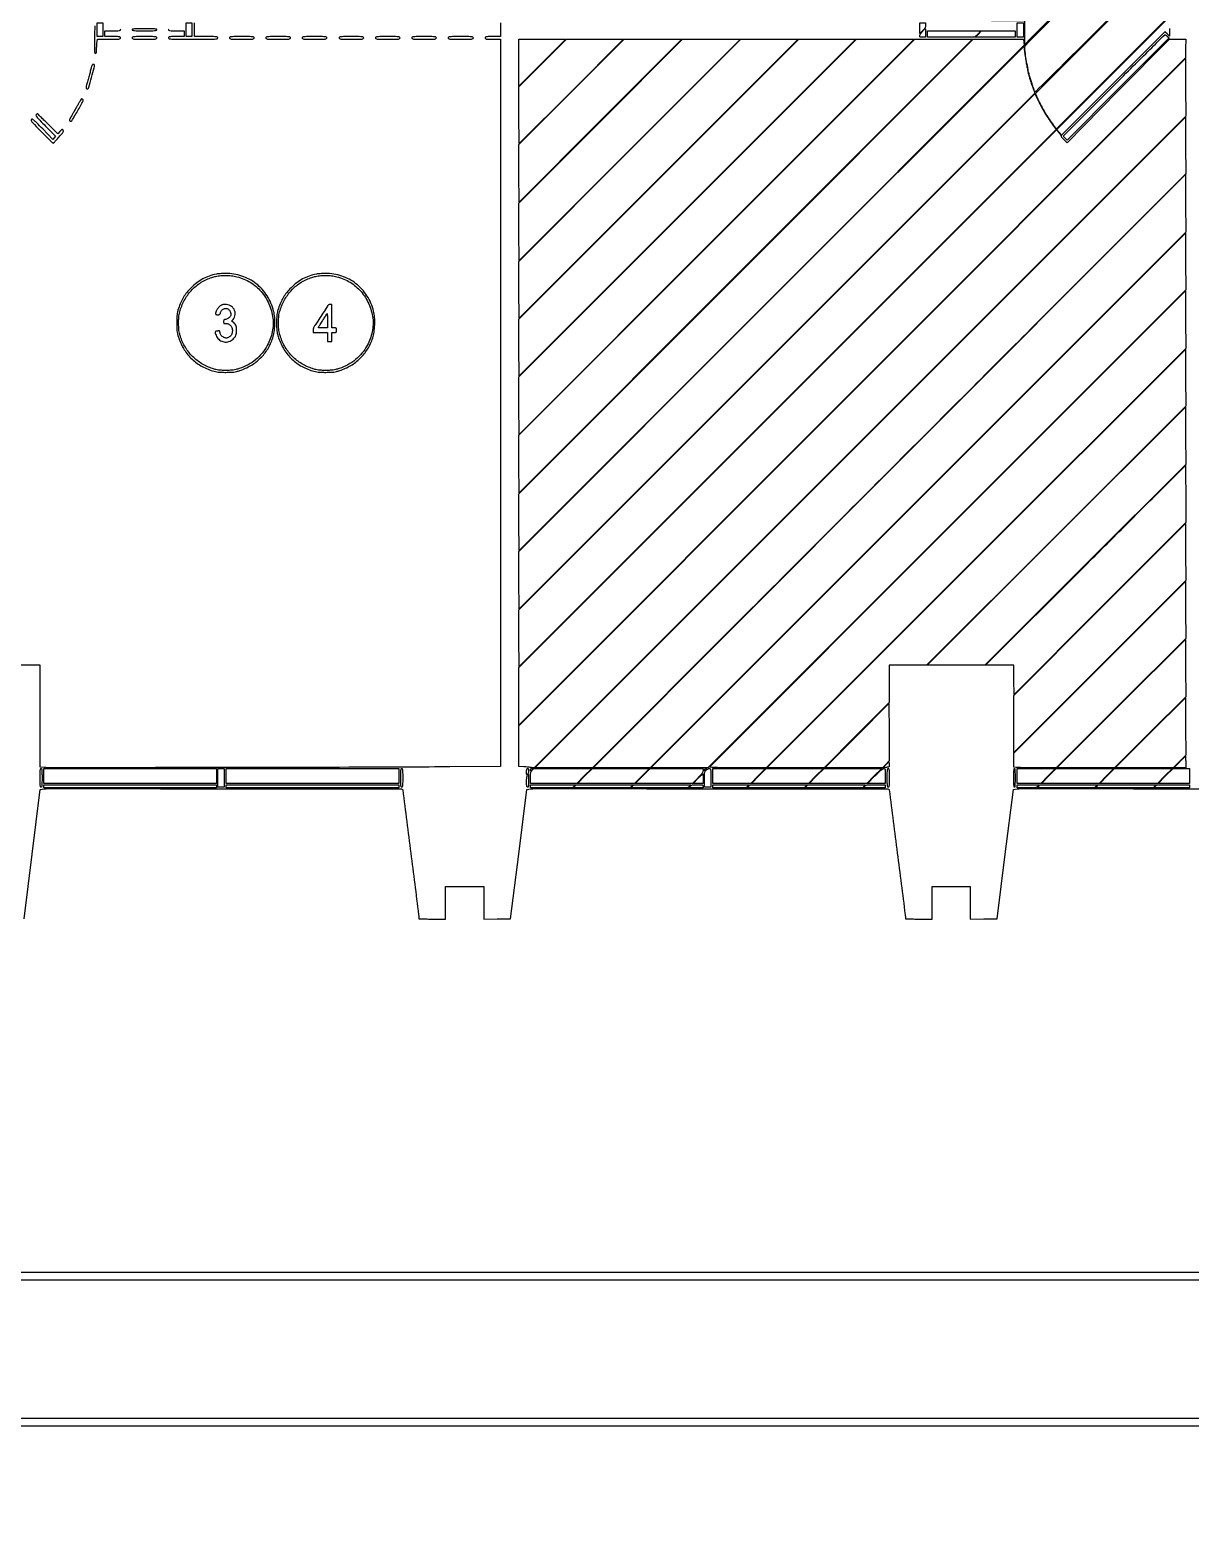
# Model space of a CAD drawing. Extents: x 0 to 1066, y 0 to 761.
# Drawn here: x 517.5 to 668.8, y 0 to 194.2 of the extents above; entities that cross this region are included whole.
import ezdxf

# ---------------------------------------------------------------- set-up
doc = ezdxf.new("R2010")
doc.units = 0
doc.header["$MEASUREMENT"] = 0

msp = doc.modelspace()

# ---------------------------------------------------------------- linework, layer by layer
for points in [[(183.390323, 95.266879, 0.000001), (192.989143, 95.254457, 0.000118)], [(329.859243, 95.267872, -0.000023), (352.558836, 95.240684, -0.000004), (375.624384, 95.211821, -0.198594)], [(456.759243, 95.267872, -0.000023), (479.458836, 95.240684, -0.000004), (502.524384, 95.211821, -0.198594)], [(710.559243, 95.267872, -0.000023), (733.258836, 95.240684, -0.000004), (756.324384, 95.211821, -0.198594)], [(289.192229, 95.24091, -0.000004), (312.172908, 95.212432, -0.198597)], [(416.092229, 95.24091, -0.000004), (439.072908, 95.212432, -0.198597)], [(516.774871, 78.2973), (517.828078, 86.730995), (518.881284, 95.16469), (519.395292, 95.215712, -0.02502), (520.451703, 95.267421, -0.000028), (542.992229, 95.24091, -0.000004), (565.972908, 95.212432, -0.198597), (566.103607, 95.158197, -0.166035), (566.142312, 95.079344, -0.00001), (567.194456, 86.85292, -0.000054), (568.220319, 78.823918, -0.027223), (568.257051, 78.31845, 0.396781), (568.282255, 78.292643, 0.001307), (568.767313, 78.273638, 0.005708), (569.327411, 78.259561, 0.003428), (569.9925, 78.255), (571.7268, 78.255), (571.7268, 80.37), (571.7268, 82.485), (574.2225, 82.485), (576.7182, 82.485), (576.7182, 80.368284), (576.7182, 78.251567), (578.471536, 78.274434), (580.224871, 78.2973), (581.278078, 86.730995), (582.331284, 95.16469), (582.845292, 95.215712, -0.02502), (583.901703, 95.267421, -0.000028), (606.442229, 95.24091, -0.000004), (629.422908, 95.212432, -0.198597), (629.553607, 95.158197, -0.166035), (629.592312, 95.079344, -0.00001), (630.644456, 86.85292, -0.000054), (631.670319, 78.823918, -0.027223), (631.707051, 78.31845, 0.396781), (631.732255, 78.292643, 0.001307), (632.217313, 78.273638, 0.005708), (632.777411, 78.259561, 0.003428), (633.4425, 78.255), (635.1768, 78.255), (635.1768, 80.37), (635.1768, 82.485), (637.6725, 82.485), (640.1682, 82.485), (640.1682, 80.368284), (640.1682, 78.251567), (641.921536, 78.274434), (643.674871, 78.2973), (644.728078, 86.730995), (645.781284, 95.16469), (646.295292, 95.215712, -0.02502), (647.351703, 95.267421, -0.000028), (669.892229, 95.24091, -0.000004), (692.872908, 95.212432, -0.198597)], [(375.865972, 145.56135, -0.000139), (375.849221, 127.376659, -0.000232), (375.823742, 112.056445, -0.000003), (375.794083, 98.149601, -0.198357)], [(503.140764, 281.083694, 0.000007), (513.507446, 281.06242, 0.000347)], [(664.484771, 209.380562, -0.000067), (690.31485, 235.230191, 0.000027), (706.352947, 251.277892, 0.00006)], [(595.163476, 246.102849, 0.000018), (585.044927, 235.970623, 0.001374)], [(583.448832, 234.352983, 0.000024), (592.808781, 243.707474, 0.00006)], [(692.434151, 229.777931, -0.00006), (665.342143, 202.705508, -0.000756), (655.110527, 192.514585, -0.000132), (648.721449, 186.173476, -0.54367), (648.558756, 186.208931, -0.0049), (648.324491, 186.849745, -0.007249), (648.132764, 187.416537, -0.007894), (647.970477, 187.948891, -0.007963), (647.825575, 188.484561, -0.015847), (647.655871, 189.255882, -0.006217), (647.468978, 190.328932, -0.005158), (647.311087, 191.375824, -0.034858), (647.2746, 191.898559, -0.197899), (647.402611, 192.209318, -0.000131), (654.033422, 198.88853, -0.000716)], [(694.591469, 224.426969, -0.000055), (678.050054, 207.889144, -0.000091), (664.116765, 193.966993), (651.447454, 181.312442, -0.198761), (651.412075, 181.2978, -0.245058), (651.326643, 181.342347, -0.001304), (650.774927, 182.136965, -0.006142), (650.248849, 182.919272, -0.010719), (649.834929, 183.582, -0.007926), (649.643664, 183.915278, -0.004447), (649.421305, 184.325951, -0.004436), (649.204007, 184.744884, -0.007215), (649.027838, 185.1048), (648.648725, 185.9085), (692.440113, 229.7313)], [(680.286636, 202.634941, -0.000034), (672.728986, 195.12015, -0.667126)], [(666.1404, 194.351904), (666.1404, 193.362409), (665.842088, 193.651544), (665.543776, 193.94068), (658.799138, 187.207276), (652.0545, 180.473873), (651.77955, 180.790372, -0.01078), (651.674234, 180.917016, -0.014755), (651.585367, 181.03572, -0.011471), (651.517427, 181.137147, -0.142771), (651.5046, 181.181154, -0.198902), (651.553757, 181.299836), (694.583121, 224.332656)], [(578.9178, 195.0876), (578.9178, 194.1993), (578.9178, 193.311), (577.9026, 193.311, 0.002988), (577.270861, 193.307225, 0.038318), (577.03545, 193.286325, 0.142907), (576.928891, 193.234977, 0.212584), (576.8874, 193.1418, 0.212584), (576.928891, 193.048623, 0.142907), (577.03545, 192.997275, 0.038318), (577.270861, 192.976375, 0.002988), (577.9026, 192.9726), (578.9178, 192.9726), (578.9178, 145.557253), (578.9178, 98.141905), (572.29785, 98.094447, -0.001175), (561.527093, 98.042553, -0.00023), (542.133286, 98.003617, -0.00002), (520.24263, 97.970578, -0.025045), (519.38055, 98.012516), (518.8518, 98.064867), (518.8518, 104.699234), (518.8518, 111.3336), (511.9992, 111.3336)], [(525.998202, 194.712311, 0.007602), (525.969404, 194.062119, 0.003138), (525.949327, 193.181148, 0.001463), (525.93258, 191.948353, 0.016607), (525.943573, 191.460984, 0.042471), (525.979127, 191.209886, 0.296474), (526.06395, 191.127831, 0.127752), (526.138327, 191.13243, 0.212984), (526.184045, 191.173805, 0.090008), (526.20691, 191.26889, 0.013705), (526.212601, 191.464747, -0.010094), (526.216529, 191.644622, -0.004032), (526.228869, 191.890806, -0.003988), (526.246438, 192.156127, -0.005016), (526.267135, 192.40155), (526.321067, 192.9726), (527.831634, 192.9726, 0.00178), (528.793977, 192.976026, 0.026112), (529.132229, 192.996119, 0.10097), (529.286238, 193.045929, 0.270506), (529.3422, 193.1418, 0.212584), (529.300709, 193.234977, 0.142907), (529.19415, 193.286325, 0.038318), (528.958739, 193.307225, 0.002988), (528.327, 193.311), (527.3118, 193.311), (527.3118, 193.6917), (527.3118, 194.0724), (528.327, 194.0724, 0.004073), (528.877753, 194.076886, 0.027022), (529.15185, 194.096194, 0.062466), (529.297091, 194.133144, 0.308488), (529.3422, 194.1993, 0.308488), (529.297091, 194.265456, 0.062466)], [(535.647709, 194.265456, 0.308488), (535.6026, 194.1993, 0.308488), (535.647709, 194.133144, 0.062466), (535.79295, 194.096194, 0.027022), (536.067047, 194.076886, 0.004073), (536.6178, 194.0724), (537.633, 194.0724), (537.633, 193.6917), (537.633, 193.311), (536.6178, 193.311, 0.002988), (535.986061, 193.307225, 0.038318), (535.75065, 193.286325, 0.142907), (535.644091, 193.234977, 0.212584), (535.6026, 193.1418, 0.356832), (535.687707, 193.037731, 0.036822), (536.0256, 192.994863, 0.012415), (536.716964, 192.975671, 0.000731), (538.8174, 192.9726, 0.000731), (540.917836, 192.975671, 0.012415), (541.6092, 192.994863, 0.036822), (541.947093, 193.037731, 0.356832), (542.0322, 193.1418, 0.271649), (541.975924, 193.237738, 0.100119), (541.8207, 193.2875, 0.025908), (541.47991, 193.30758, 0.001762), (540.5094, 193.311), (538.9866, 193.311), (538.9866, 194.1993), (538.9866, 195.0876)], [(502.692312, 95.079344, -0.00001), (503.744456, 86.85292, -0.000054)], [(693.042312, 95.079344, -0.00001), (694.094456, 86.85292, -0.000054)]]:
    msp.add_lwpolyline(points, format="xyb")
for points in [[(409.06215, 749.15415), (40.8618, 749.132981), (40.8618, 380.65769), (40.8618, 12.1824), (501.2973, 12.1824), (961.7328, 12.1824), (961.7328, 380.646631), (961.7328, 749.110861), (961.41555, 749.1633, 0.040886), (961.153339, 749.184871, 0.000002), (934.190609, 749.194398, 0.000089), (904.448031, 749.199508, 0.000054), (869.1804, 749.195529, -0.000029), (813.61687, 749.186499, -0.000004), (696.10453, 749.175037, -0.000004), (556.774728, 749.163736, -0.000004)], [(716.752376, 263.9097), (718.930852, 263.9097), (683.12742, 228.106256, -0.000106), (669.395664, 214.38029, -0.000176), (657.829403, 202.831917, -0.000001), (647.316898, 192.34311, -0.413882), (647.283671, 192.343129, -0.194594), (647.267583, 192.381073, -0.00096), (647.261338, 192.805629, -0.004145), (647.259151, 193.291658, -0.002589), (647.264257, 193.860984), (647.285159, 195.338522), (645.101429, 195.361111), (642.9177, 195.3837), (678.7035, 231.194886), (714.4893, 267.006072), (714.5316, 265.457886), (714.5739, 263.9097)], [(530.865, 194.1993, 0.353061), (530.921359, 194.129434, 0.033617), (531.15405, 194.09522, 0.017378), (531.577757, 194.076551, 0.00232), (532.4724, 194.0724, 0.00232), (533.367043, 194.076551, 0.017378), (533.79075, 194.09522, 0.033617), (534.023441, 194.129434, 0.353061), (534.0798, 194.1993, 0.353061), (534.023441, 194.269166, 0.033617), (533.79075, 194.30338, 0.017378), (533.367043, 194.322049, 0.00232), (532.4724, 194.3262, 0.00232), (531.577757, 194.322049, 0.017378), (531.15405, 194.30338, 0.033617), (530.921359, 194.269166, 0.353061)], [(634.3308, 194.766814, -0.048063), (634.313132, 194.58344, -0.077499), (634.259916, 194.43619, -0.0573), (634.151978, 194.283698, -0.016086), (633.9501, 194.0724), (633.5694, 193.698771), (633.5694, 194.393186), (633.5694, 195.0876), (633.9501, 195.0876), (634.3308, 195.0876)], [(634.3308, 193.7763), (634.3308, 193.2264), (633.9501, 193.2264, -0.013308), (633.732329, 193.232197, -0.10126), (633.633574, 193.257947, -0.201077), (633.585649, 193.312917, -0.080215), (633.5694, 193.413548, -0.159078), (633.620128, 193.568957, -0.012027), (633.893463, 193.924747, -0.010342), (634.185491, 194.271586, -0.215835), (634.306114, 194.3262, -0.398856), (634.316125, 194.316704, -0.001964), (634.323549, 194.164667, -0.007008), (634.329026, 193.987156, -0.004207)], [(530.865, 193.1418, 0.279234), (530.923389, 193.045401, 0.094461), (531.087075, 192.995976, 0.024577), (531.445409, 192.975984, 0.001648), (532.4724, 192.9726, 0.001648), (533.499391, 192.975984, 0.024577), (533.857725, 192.995976, 0.094461), (534.021411, 193.045401, 0.279234), (534.0798, 193.1418, 0.279234), (534.021411, 193.238199, 0.094461), (533.857725, 193.287624, 0.024577), (533.499391, 193.307616, 0.001648), (532.4724, 193.311, 0.001648), (531.445409, 193.307616, 0.024577), (531.087075, 193.287624, 0.094461), (530.923389, 193.238199, 0.279234)], [(543.555, 193.1418, 0.279234), (543.613389, 193.045401, 0.094461), (543.777075, 192.995976, 0.024577), (544.135409, 192.975984, 0.001648), (545.1624, 192.9726, 0.001648), (546.189391, 192.975984, 0.024577), (546.547725, 192.995976, 0.094461), (546.711411, 193.045401, 0.279234), (546.7698, 193.1418, 0.279234), (546.711411, 193.238199, 0.094461), (546.547725, 193.287624, 0.024577), (546.189391, 193.307616, 0.001648), (545.1624, 193.311, 0.001648), (544.135409, 193.307616, 0.024577), (543.777075, 193.287624, 0.094461), (543.613389, 193.238199, 0.279234)], [(548.2926, 193.1418, 0.279234), (548.350989, 193.045401, 0.094461), (548.514675, 192.995976, 0.024577), (548.873009, 192.975984, 0.001648), (549.9, 192.9726, 0.001648), (550.926991, 192.975984, 0.024577), (551.285325, 192.995976, 0.094461), (551.449011, 193.045401, 0.279234), (551.5074, 193.1418, 0.279234), (551.449011, 193.238199, 0.094461), (551.285325, 193.287624, 0.024577), (550.926991, 193.307616, 0.001648), (549.9, 193.311, 0.001648), (548.873009, 193.307616, 0.024577), (548.514675, 193.287624, 0.094461), (548.350989, 193.238199, 0.279234)], [(553.0302, 193.1418, 0.279234), (553.088589, 193.045401, 0.094461), (553.252275, 192.995976, 0.024577), (553.610609, 192.975984, 0.001648), (554.6376, 192.9726, 0.001648), (555.664591, 192.975984, 0.024577), (556.022925, 192.995976, 0.094461), (556.186611, 193.045401, 0.279234), (556.245, 193.1418, 0.279234), (556.186611, 193.238199, 0.094461), (556.022925, 193.287624, 0.024577), (555.664591, 193.307616, 0.001648), (554.6376, 193.311, 0.001648), (553.610609, 193.307616, 0.024577), (553.252275, 193.287624, 0.094461), (553.088589, 193.238199, 0.279234)], [(557.8524, 193.1418, 0.279234), (557.910789, 193.045401, 0.094461), (558.074475, 192.995976, 0.024577), (558.432809, 192.975984, 0.001648), (559.4598, 192.9726, 0.001648), (560.486791, 192.975984, 0.024577), (560.845125, 192.995976, 0.094461), (561.008811, 193.045401, 0.279234), (561.0672, 193.1418, 0.279234), (561.008811, 193.238199, 0.094461), (560.845125, 193.287624, 0.024577), (560.486791, 193.307616, 0.001648), (559.4598, 193.311, 0.001648), (558.432809, 193.307616, 0.024577), (558.074475, 193.287624, 0.094461), (557.910789, 193.238199, 0.279234)], [(562.59, 193.1418, 0.279234), (562.648389, 193.045401, 0.094461), (562.812075, 192.995976, 0.024577), (563.170409, 192.975984, 0.001648), (564.1974, 192.9726, 0.001648), (565.224391, 192.975984, 0.024577), (565.582725, 192.995976, 0.094461), (565.746411, 193.045401, 0.279234), (565.8048, 193.1418, 0.279234), (565.746411, 193.238199, 0.094461), (565.582725, 193.287624, 0.024577), (565.224391, 193.307616, 0.001648), (564.1974, 193.311, 0.001648), (563.170409, 193.307616, 0.024577), (562.812075, 193.287624, 0.094461), (562.648389, 193.238199, 0.279234)], [(567.3276, 193.1418, 0.279234), (567.385989, 193.045401, 0.094461), (567.549675, 192.995976, 0.024577), (567.908009, 192.975984, 0.001648), (568.935, 192.9726, 0.001648), (569.961991, 192.975984, 0.024577), (570.320325, 192.995976, 0.094461), (570.484011, 193.045401, 0.279234), (570.5424, 193.1418, 0.279234), (570.484011, 193.238199, 0.094461), (570.320325, 193.287624, 0.024577), (569.961991, 193.307616, 0.001648), (568.935, 193.311, 0.001648), (567.908009, 193.307616, 0.024577), (567.549675, 193.287624, 0.094461), (567.385989, 193.238199, 0.279234)], [(572.0652, 193.1418, 0.282824), (572.12461, 193.045171, 0.091778), (572.292563, 192.995919, 0.023961), (572.659667, 192.975968, 0.001596), (573.7149, 192.9726, 0.001596), (574.770133, 192.975968, 0.023961), (575.137238, 192.995919, 0.091778), (575.30519, 193.045171, 0.282824), (575.3646, 193.1418, 0.282824), (575.30519, 193.238429, 0.091778), (575.137238, 193.287681, 0.023961), (574.770133, 193.307632, 0.001596), (573.7149, 193.311, 0.001596), (572.659667, 193.307632, 0.023961), (572.292563, 193.287681, 0.091778), (572.12461, 193.238429, 0.282824)], [(587.3778, 192.951009, -0.198014), (587.371569, 192.935891, -0.000017), (586.483155, 192.041375, -0.000551), (585.499998, 191.053712, -0.000332), (584.3322, 189.8847), (581.2866, 186.839981), (581.2866, 189.906291), (581.2866, 192.9726), (584.3322, 192.9726, -0.000664), (585.500038, 192.971049, -0.001108), (586.483155, 192.966258, -0.00005), (587.368984, 192.95989, -0.412081)], [(668.236512, 191.759461), (668.2131, 190.546322), (624.74985, 147.032153), (581.2866, 103.517985), (581.2866, 107.277781), (581.2866, 111.037577), (616.338108, 146.089008), (651.389616, 181.140439), (651.700908, 180.795876, -0.014542), (651.820114, 180.655955, -0.018777), (651.920758, 180.520497, -0.016771), (651.995466, 180.403403, -0.134393), (652.0122, 180.342271, 0.153415), (652.031608, 180.280506, 0.015255), (652.125336, 180.154468, 0.018084), (652.249832, 180.008476, 0.013402), (652.397344, 179.856064), (652.782488, 179.4789), (659.469122, 186.22575), (666.155756, 192.9726), (667.20784, 192.9726), (668.259923, 192.9726)], [(665.860732, 193.357248), (666.0981, 193.149697), (659.438534, 186.486249), (652.778967, 179.822802), (652.519868, 180.071035), (652.260769, 180.319267), (658.883133, 186.942034, -0.000417), (661.426611, 189.48143, -0.000691), (663.577489, 191.619362, -0.000027), (665.523221, 193.547839, -0.197741), (665.56443, 193.5648, -0.141318), (665.598998, 193.554831, -0.012373), (665.67578, 193.503832, -0.015456), (665.765518, 193.436745, -0.011406)], [(647.732931, 188.516293, 0.007804), (647.838538, 188.125394, 0.00447), (647.97751, 187.656978, 0.004464), (648.125695, 187.188382, 0.007405), (648.260018, 186.79625), (648.569535, 185.934514), (614.949217, 152.314089), (581.3289, 118.693665), (581.306855, 122.436347), (581.284811, 126.17903), (614.214333, 159.108633), (647.143855, 192.038236), (647.329608, 190.706418, 0.006113), (647.416642, 190.133666, 0.004771), (647.524707, 189.513694, 0.004826), (647.63645, 188.938152, 0.011711)], [(625.765945, 140.452563), (583.2747, 97.955775), (582.9363, 98.005754, 0.008333), (582.762337, 98.028491, 0.002712), (582.504708, 98.056392, 0.002702), (582.218086, 98.084296, 0.003041), (581.94225, 98.107955), (581.2866, 98.160177), (581.2866, 100.796686), (581.2866, 103.433194), (624.74985, 146.947688), (668.2131, 190.462181), (668.235145, 186.705767), (668.257189, 182.949352)], [(525.545257, 189.35595, 0.000277), (525.502825, 189.189505, 0.000081), (525.43765, 188.933082, 0.000081), (525.364345, 188.644284, 0.000087), (525.29277, 188.3619, -0.003531), (525.215168, 188.06436, -0.002453), (525.12348, 187.729289, -0.002474), (525.032291, 187.40849, -0.005104), (524.957186, 187.158731, 0.007979), (524.869979, 186.862561, 0.050401), (524.843453, 186.70774, 0.110287), (524.858445, 186.60903, 0.127602), (524.913898, 186.532047, 0.056785), (524.967195, 186.497183, 0.085746), (525.020145, 186.481108, 0.106245), (525.06698, 186.485241, 0.13666), (525.103185, 186.508515, 0.113762), (525.207117, 186.698194, 0.001517), (525.568394, 187.995116, 0.002546), (525.906148, 189.246846, 0.05976), (525.95695, 189.60975, 0.236581), (525.94536, 189.634058, 0.073512), (525.909088, 189.654562, 0.055577), (525.855724, 189.66857, 0.036433), (525.792261, 189.6732, 0.11459), (525.710698, 189.654259, 0.113708), (525.645562, 189.601282, 0.076165), (525.592269, 189.505897, 0.026831)], [(523.647729, 184.19535, -0.000273), (523.414469, 183.785167, -0.000272), (523.180459, 183.374711, -0.000266), (522.975592, 183.016266, -0.00107), (522.849828, 182.797584, 0.010108), (522.727082, 182.574933, 0.064543), (522.682396, 182.454284, 0.155895), (522.688911, 182.376439, 0.155556), (522.739361, 182.316716, 0.037554), (522.790486, 182.289732, 0.043951), (522.842492, 182.272339, 0.049292), (522.887993, 182.266095, 0.148951), (522.917917, 182.273986, 0.119239), (522.988396, 182.345249, 0.00091), (523.411453, 183.049914, 0.003762), (523.837852, 183.775417, 0.004652), (524.223616, 184.457813, 0.007766), (524.38762, 184.765524, 0.043445), (524.458096, 184.938293, 0.102491), (524.468371, 185.044763, 0.228414), (524.426376, 185.112168, 0.016026), (524.377719, 185.140836, 0.017826), (524.328997, 185.165264, 0.017425), (524.286246, 185.183049, 0.08331), (524.260401, 185.188105, 0.26577), (524.231876, 185.172794, 0.001434), (524.060588, 184.897017, 0.005625), (523.867638, 184.576351, 0.003477)], [(649.973698, 183.2013, 0.006318), (650.15093, 182.924096, 0.003099), (650.383225, 182.575418, 0.003074), (650.629092, 182.216065, 0.004464), (650.850831, 181.902236), (651.359796, 181.195372), (616.344348, 146.17982), (581.3289, 111.164267), (581.306846, 114.864639), (581.284792, 118.565012), (614.934345, 152.214645), (648.583898, 185.864278), (649.094714, 184.828889, 0.005061), (649.31726, 184.38908, 0.004152), (649.563627, 183.923687, 0.004195), (649.797219, 183.499699, 0.011067)], [(518.339752, 183.111341, 0.312956), (518.329211, 182.989254, 0.043298), (518.482557, 182.768451, 0.020002), (518.812046, 182.402899, 0.002572), (519.552964, 181.651991), (520.875942, 180.3249), (520.707098, 180.1134), (520.538254, 179.9019), (519.207152, 181.268788, 0.00204), (518.386132, 182.105028, 0.024073), (518.050613, 182.412846, 0.075749), (517.853425, 182.531857, 0.261524), (517.710551, 182.514661, 0.335988), (517.673304, 182.390367, 0.083021), (517.7866, 182.193767, 0.022564), (518.110225, 181.83473, 0.001677), (519.040363, 180.898333), (520.535674, 179.403022), (520.721567, 179.567861, 0.022417), (520.824843, 179.668059, 0.003814), (521.011382, 179.86907, 0.004157), (521.226885, 180.108845, 0.003692), (521.447132, 180.361776, 0.004996), (521.765895, 180.740947, 0.050265), (521.880494, 180.912615, 0.155604), (521.900773, 181.024408, 0.168402), (521.851474, 181.123176, 0.080438), (521.766212, 181.18323, 0.224369), (521.694869, 181.184063, 0.099437), (521.610197, 181.122589, 0.010373), (521.44676, 180.937687), (521.177377, 180.619874), (519.867562, 181.931737, 0.001934), (519.361513, 182.434673, 0.003126), (518.926609, 182.85824, 0.000555), (518.540483, 183.228802, 0.193285), (518.503632, 183.2436, 0.143009), (518.475936, 183.235513, 0.027717), (518.43317, 183.204749, 0.027432), (518.385745, 183.161975, 0.022341)], [(649.200155, 156.341774, -0.000001), (640.485669, 147.61763, -0.000001), (629.975641, 137.09604, -0.000001), (619.411469, 126.52031, -0.000001), (610.515969, 117.61515), (590.888836, 97.9668), (587.1241, 97.9668), (583.359363, 97.9668), (625.786232, 140.39376), (668.2131, 182.82072), (668.235154, 179.120384), (668.257208, 175.420048)], [(541.863, 162.350418, 0.031616), (540.904557, 162.085141, 0.04024), (540.06474, 161.716462, 0.040436), (539.298021, 161.219668, 0.032421), (538.558726, 160.570499, 0.025628), (538.000699, 159.952136, 0.033803), (537.562527, 159.332271, 0.033538), (537.209358, 158.655054, 0.024633), (536.907478, 157.8636, 0.015379), (536.779162, 157.424617, 0.031872), (536.711787, 157.074103, 0.024924), (536.68068, 156.667412, 0.00626), (536.671381, 156.0024, 0.00639), (536.678562, 155.367954, 0.021473), (536.706381, 154.953593, 0.028456), (536.7645, 154.608552, 0.019624), (536.867556, 154.2258, 0.055407), (537.551394, 152.665077, 0.065233), (538.532346, 151.3852, 0.065475), (539.806561, 150.404802, 0.056433), (541.3554, 149.727388, 0.019357), (541.734756, 149.626127, 0.028036), (542.076721, 149.568805, 0.021658), (542.482441, 149.541697, 0.006846), (543.0897, 149.535798, 0.006848), (543.721584, 149.546967, 0.024574), (544.1237, 149.579409, 0.030552), (544.474281, 149.647098, 0.015424), (544.906705, 149.77269, 0.055589), (546.355996, 150.427866, 0.060811), (547.57774, 151.370419, 0.060897), (548.535517, 152.577926, 0.056005), (549.206541, 154.0143, 0.047362), (549.386936, 154.78305, 0.026137), (549.467571, 155.74562, 0.026071), (549.447281, 156.72013, 0.043741), (549.316599, 157.527989, 0.080292), (548.456029, 159.518649, 0.084972), (547.025115, 161.09265, 0.085657), (545.162854, 162.092059, 0.083319), (543.055017, 162.422271, 0.005927), (542.690302, 162.413986, 0.00641), (542.335296, 162.397151, 0.006075), (542.031435, 162.375127, 0.030585)], [(544.533117, 162.005425, -0.074347), (546.26555, 161.272504, -0.077192), (547.682776, 160.072173, -0.075736), (548.68928, 158.476754, -0.067789), (549.22352, 156.592347, -0.050574), (549.25686, 155.755585, -0.036163), (549.132036, 154.826358, -0.035155), (548.867478, 153.892659, -0.03936), (548.482144, 153.0414, -0.044673), (547.798942, 152.027684, -0.050119), (546.969746, 151.193627, -0.049462), (545.981134, 150.532666, -0.04162), (544.824, 150.033468, -0.014548), (544.392496, 149.902348, -0.031881), (544.054437, 149.833057, -0.026862), (543.676434, 149.800957, -0.00774), (543.0897, 149.791847, -0.008043), (542.515626, 149.801056, -0.024604), (542.127644, 149.832677, -0.02898), (541.780178, 149.898948, -0.015064), (541.3554, 150.019501, -0.059312), (539.952267, 150.654779, -0.060389), (538.746861, 151.598559, -0.060323), (537.800787, 152.804057, -0.058948), (537.160995, 154.209674, -0.014485), (537.03578, 154.644441, -0.029138), (536.967271, 154.994642, -0.024999), (536.934195, 155.383108, -0.008095), (536.923366, 155.9601, -0.008006), (536.930788, 156.512394, -0.021914), (536.959353, 156.901558, -0.026957), (537.017493, 157.23825, -0.018921), (537.11742, 157.6098, -0.054943), (537.75947, 159.085645, -0.062043), (538.687022, 160.320981, -0.063285), (539.871616, 161.271927, -0.061003), (541.2708, 161.910516, -0.009769), (541.747499, 162.051095, -0.031122), (542.072369, 162.118647, -0.026506), (542.429149, 162.150767, -0.005637), (543.052617, 162.166679, -0.013055), (543.460921, 162.161833, -0.01763), (543.829203, 162.134814, -0.01853), (544.179449, 162.083474, -0.017302)], [(554.8914, 162.350418, 0.031616), (553.932957, 162.085141, 0.04024), (553.09314, 161.716462, 0.040436), (552.326421, 161.219668, 0.032421), (551.587126, 160.570499, 0.025628), (551.029099, 159.952136, 0.033803), (550.590927, 159.332271, 0.033538), (550.237758, 158.655054, 0.024633), (549.935878, 157.8636, 0.015379), (549.807562, 157.424617, 0.031872), (549.740187, 157.074103, 0.024924), (549.70908, 156.667412, 0.00626), (549.699781, 156.0024, 0.00639), (549.706962, 155.367954, 0.021473), (549.734781, 154.953593, 0.028456), (549.7929, 154.608552, 0.019624), (549.895956, 154.2258, 0.055407), (550.579794, 152.665077, 0.065233), (551.560746, 151.3852, 0.065475), (552.834961, 150.404802, 0.056433), (554.3838, 149.727388, 0.019357), (554.763156, 149.626127, 0.028036), (555.105121, 149.568805, 0.021658), (555.510841, 149.541697, 0.006846), (556.1181, 149.535798, 0.006848), (556.749984, 149.546967, 0.024574), (557.1521, 149.579409, 0.030552), (557.502681, 149.647098, 0.015424), (557.935105, 149.77269, 0.055589), (559.384396, 150.427866, 0.060811), (560.60614, 151.370419, 0.060897), (561.563917, 152.577926, 0.056005), (562.234941, 154.0143, 0.047362), (562.415336, 154.78305, 0.026137), (562.495971, 155.74562, 0.026071), (562.475681, 156.72013, 0.043741), (562.344999, 157.527989, 0.080292), (561.484429, 159.518649, 0.084972), (560.053515, 161.09265, 0.085657), (558.191254, 162.092059, 0.083319), (556.083417, 162.422271, 0.005927), (555.718702, 162.413986, 0.00641), (555.363696, 162.397151, 0.006075), (555.059835, 162.375127, 0.030585)], [(557.561517, 162.005425, -0.074347), (559.29395, 161.272504, -0.077192), (560.711176, 160.072173, -0.075736), (561.71768, 158.476754, -0.067789), (562.25192, 156.592347, -0.050574), (562.28526, 155.755585, -0.036163), (562.160436, 154.826358, -0.035155), (561.895878, 153.892659, -0.03936), (561.510544, 153.0414, -0.044673), (560.827342, 152.027684, -0.050119), (559.998146, 151.193627, -0.049462), (559.009534, 150.532666, -0.04162), (557.8524, 150.033468, -0.014548), (557.420896, 149.902348, -0.031881), (557.082837, 149.833057, -0.026862), (556.704834, 149.800957, -0.00774), (556.1181, 149.791847, -0.008043), (555.544026, 149.801056, -0.024604), (555.156044, 149.832677, -0.02898), (554.808578, 149.898948, -0.015064), (554.3838, 150.019501, -0.059312), (552.980667, 150.654779, -0.060389), (551.775261, 151.598559, -0.060323), (550.829187, 152.804057, -0.058948), (550.189395, 154.209674, -0.014485), (550.06418, 154.644441, -0.029138), (549.995671, 154.994642, -0.024999), (549.962595, 155.383108, -0.008095), (549.951766, 155.9601, -0.008006), (549.959188, 156.512394, -0.021914), (549.987753, 156.901558, -0.026957), (550.045893, 157.23825, -0.018921), (550.14582, 157.6098, -0.054943), (550.78787, 159.085645, -0.062043), (551.715422, 160.320981, -0.063285), (552.900016, 161.271927, -0.061003), (554.2992, 161.910516, -0.009769), (554.775899, 162.051095, -0.031122), (555.100769, 162.118647, -0.026506), (555.457549, 162.150767, -0.005637), (556.081017, 162.166679, -0.013055), (556.489321, 162.161833, -0.01763), (556.857603, 162.134814, -0.01853), (557.207849, 162.083474, -0.017302)], [(640.909394, 125.314693), (613.561598, 97.9668), (610.177549, 97.967731, -0.001478), (608.857285, 97.971996, -0.002144), (607.691835, 97.984204, -0.001079), (606.702865, 98.000939, -0.036179), (606.467614, 98.022502), (606.141728, 98.076341), (637.177414, 129.112142), (668.2131, 160.147942), (668.235145, 156.405264), (668.257189, 152.662587)], [(542.255399, 158.116323, 0.057463), (542.015443, 157.851122, 0.049939), (541.828853, 157.525891, 0.055047), (541.734565, 157.232643, 0.30755), (541.794916, 157.088141, 0.073841), (541.851793, 157.061986, 0.031679), (541.933567, 157.043678, 0.030481), (542.024706, 157.034903, 0.035193), (542.111911, 157.037984, 0.070821), (542.213402, 157.063584, 0.106957), (542.28828, 157.114986, 0.089021), (542.344075, 157.200421, 0.037291), (542.388298, 157.331059, -0.132529), (542.573551, 157.658105, -0.133578), (542.897648, 157.846394, -0.140791), (543.259184, 157.839517, -0.152546), (543.54886, 157.640691, -0.080659), (543.655017, 157.448908, -0.053449), (543.714412, 157.203844, -0.055098), (543.719377, 156.966337, -0.130177), (543.659455, 156.801196, -0.076364), (543.537571, 156.672808, -0.037468), (543.349062, 156.548209, -0.037416), (543.147486, 156.454698, -0.090132), (542.986276, 156.4254, 0.062435), (542.885651, 156.412786, 0.182247), (542.829229, 156.373356, 0.126553), (542.800938, 156.2955, 0.024197), (542.7936, 156.143952, 0.019706), (542.800282, 155.974478, 0.183578), (542.831033, 155.909483, 0.205326), (542.895239, 155.885262, 0.025365), (543.047559, 155.899778, -0.152394), (543.433964, 155.838714, -0.124625), (543.753449, 155.565677, -0.114031), (543.923307, 155.150773, -0.113633), (543.894239, 154.702841, -0.033373), (543.797869, 154.445106, -0.075826), (543.684906, 154.271136, -0.082255), (543.531532, 154.147263, -0.044986), (543.310771, 154.04726, -0.038306), (543.177074, 154.011857, -0.06594), (543.062228, 154.006042, -0.064364), (542.947932, 154.030362, -0.034776), (542.815638, 154.087503, -0.033513), (542.611443, 154.211087, -0.075999), (542.481306, 154.335511, -0.076763), (542.39505, 154.492317, -0.034742), (542.330036, 154.718219, 0.025693), (542.295363, 154.847442, 0.090398), (542.254728, 154.922928, 0.165754), (542.204915, 154.954726, 0.152677), (542.144148, 154.950869, -0.033018), (542.084346, 154.932344, -0.017093), (542.007641, 154.916779, -0.016919), (541.927398, 154.90611, -0.024592), (541.856081, 154.9026, 0.220784), (541.743031, 154.850123, 0.181123), (541.697771, 154.723484, 0.085943), (541.737911, 154.510854, 0.028433), (541.866413, 154.219111, 0.118302), (542.270713, 153.746114, 0.116872), (542.847402, 153.505452, 0.115376), (543.476789, 153.547734, 0.113122), (544.027325, 153.86449, 0.047025), (544.243993, 154.106879, 0.065857), (544.384073, 154.360923, 0.060424), (544.460776, 154.659206, 0.03276), (544.4856, 155.037682, 0.037777), (544.457672, 155.406805, 0.065794), (544.372239, 155.701206, 0.079152), (544.228209, 155.925021, 0.087628), (544.026108, 156.083891), (543.805982, 156.2017), (544.030929, 156.436495, 0.095246), (544.212576, 156.717369, 0.073209), (544.298861, 157.073062, 0.072654), (544.279244, 157.441287, 0.090856), (544.152683, 157.758623, 0.061386), (543.935484, 158.025395, 0.070431), (543.669038, 158.217318, 0.068185), (543.352342, 158.332002, 0.052689), (542.986894, 158.370884, 0.022331), (542.742095, 158.360121, 0.061653), (542.573653, 158.323912, 0.066765), (542.426826, 158.249656, 0.029753)], [(556.320127, 158.18085, -0.02131), (556.164022, 157.912235, -0.001046), (555.609011, 157.048523, -0.001781), (555.060611, 156.205614, -0.007016), (554.713756, 155.69247, 0.027631), (554.608235, 155.521582, 0.034975), (554.531205, 155.352734, 0.038361), (554.484119, 155.189846, 0.051224), (554.4684, 155.03682), (554.4684, 154.7334), (555.399, 154.7334), (556.3296, 154.7334), (556.3296, 154.1412), (556.3296, 153.549), (556.6257, 153.549), (556.9218, 153.549), (556.9218, 154.1412), (556.9218, 154.7334), (557.2179, 154.7334, 0.021868), (557.397896, 154.741276, 0.176278), (557.4717, 154.7757, 0.176278), (557.506124, 154.849504, 0.021868), (557.514, 155.0295, 0.021868), (557.506124, 155.209496, 0.176278), (557.4717, 155.2833, 0.176278), (557.397896, 155.317724, 0.021868), (557.2179, 155.3256), (556.9218, 155.3256), (556.9218, 156.8484), (556.9218, 158.3712), (556.670977, 158.3712, 0.047683), (556.551994, 158.359827, 0.076778), (556.456306, 158.325565, 0.082746), (556.380342, 158.266339, 0.065001)], [(556.3296, 156.2562), (556.3296, 155.3256), (555.7374, 155.3256, -0.007702), (555.510335, 155.329098, -0.012785), (555.319159, 155.339887, -0.006396), (555.162692, 155.354754, -0.383059), (555.1452, 155.374236, -0.135381), (555.154523, 155.408038, -0.001987), (555.262277, 155.586896, -0.005267), (555.391009, 155.793724, -0.003433), (555.543762, 156.029886, 0.002183), (555.703971, 156.276224, 0.002458), (555.855765, 156.514433, 0.00225), (555.982997, 156.718308, 0.013319), (556.046218, 156.827006, -0.003825), (556.152198, 157.017451, -0.021104), (556.214311, 157.11704, -0.037614), (556.258329, 157.172027, -0.208064), (556.292293, 157.1868, -0.400702), (556.307448, 157.172332, -0.00157), (556.318641, 156.913436, -0.00626), (556.326919, 156.613034, -0.003757)], [(668.2554, 133.665494), (668.2554, 129.940587), (657.06705, 118.725035), (645.8787, 107.509483), (645.855962, 109.421542), (645.833223, 111.3336), (643.994865, 111.3336), (642.156506, 111.3336), (655.1847, 124.362, -0.000076), (660.181861, 129.357712, -0.000127), (664.392105, 133.563308, -0.000001), (668.2192, 137.384216, -0.198702), (668.234147, 137.3904, -0.412506), (668.242894, 137.381704, -0.000032), (668.249157, 136.296209, -0.000892), (668.253873, 135.093812, -0.000535)], [(659.817613, 106.406712), (651.378017, 97.9668), (648.924459, 97.967731, -0.001977), (647.961469, 97.971905, -0.002743), (647.098441, 97.983792, -0.0017), (646.372741, 98.000239, -0.034451), (646.15365, 98.0211), (645.8364, 98.073539), (645.8364, 98.9718), (645.8364, 99.870061), (657.02475, 111.058679), (668.2131, 122.247296), (668.235154, 118.54696), (668.257208, 114.846624)], [(668.2554, 98.7282), (668.2554, 97.9668), (667.474614, 97.9668), (666.693828, 97.9668), (667.4517, 98.7282, -0.001415), (667.743914, 99.020117, -0.002308), (667.993678, 99.265939, -0.000303), (668.21675, 99.483209, -0.195333), (668.232486, 99.4896, -0.404395), (668.241828, 99.480567, -0.000888), (668.248669, 99.265939, -0.004701), (668.253753, 99.020157, -0.00282)], [(519.1056, 96.6555, -0.003213), (519.101272, 95.981979, -0.022561), (519.082262, 95.6544, -0.049302), (519.046347, 95.478677, -0.328801), (518.9787, 95.4288, -0.328801), (518.911053, 95.478677, -0.049302), (518.875138, 95.6544, -0.022561), (518.856128, 95.981979, -0.003213), (518.8518, 96.6555, -0.003213), (518.856128, 97.329021, -0.022561), (518.875138, 97.6566, -0.049302), (518.911053, 97.832323, -0.328801), (518.9787, 97.8822, -0.328801), (519.046347, 97.832323, -0.049302), (519.082262, 97.6566, -0.022561), (519.101272, 97.329021, -0.003213)], [(566.1432, 96.6555, -0.003213), (566.138872, 95.981979, -0.022561), (566.119862, 95.6544, -0.049302), (566.083947, 95.478677, -0.328801), (566.0163, 95.4288, -0.328801), (565.948653, 95.478677, -0.049302), (565.912738, 95.6544, -0.022561), (565.893728, 95.981979, -0.003213), (565.8894, 96.6555, -0.003213), (565.893728, 97.329021, -0.022561), (565.912738, 97.6566, -0.049302), (565.948653, 97.832323, -0.328801), (566.0163, 97.8822, -0.328801), (566.083947, 97.832323, -0.049302), (566.119862, 97.6566, -0.022561), (566.138872, 97.329021, -0.003213)], [(582.5556, 97.554159, -0.033084), (582.546539, 97.417369, -0.038163), (582.519478, 97.289516, -0.042211), (582.478937, 97.184755, -0.106516), (582.4287, 97.1208, -0.117642), (582.363613, 97.088673, -0.37241), (582.324003, 97.109733, -0.085368), (582.305306, 97.202548, -0.007117), (582.3018, 97.448841, -0.01354), (582.307599, 97.662948, -0.057741), (582.329143, 97.788824, -0.121728), (582.3687, 97.856783, -0.203075), (582.4287, 97.8822, -0.173582), (582.486349, 97.861565, -0.129265), (582.526268, 97.806376, -0.07103), (582.549022, 97.707998, -0.02137)], [(582.5556, 96.2748, -0.005163), (582.550927, 95.822186, -0.032071), (582.531277, 95.59095, -0.076301), (582.493486, 95.469295, -0.286822), (582.4287, 95.4288, -0.27079), (582.364837, 95.466124, -0.086256), (582.326555, 95.57403, -0.036092), (582.306629, 95.779495, -0.006131), (582.3018, 96.17328, -0.015019), (582.314585, 96.598797, -0.04415), (582.357843, 96.888324, -0.074854), (582.428857, 97.063074, -0.264785), (582.53022, 97.1208, -0.404429), (582.540568, 97.110793, -0.000883), (582.548145, 96.872287, -0.004686), (582.553776, 96.599197, -0.002811)], [(583.1478, 97.853012, -0.180624), (583.141266, 97.835514, -0.008331), (583.098097, 97.787418, -0.012942), (583.04343, 97.731489, -0.008839), (582.9786, 97.6707, -0.007247), (582.867145, 97.572735, -0.222937), (582.832415, 97.563203, -0.349021), (582.812651, 97.58536, -0.014191), (582.8094, 97.699888, -0.061622), (582.819531, 97.781777, -0.126147), (582.850179, 97.838261, -0.133516), (582.902831, 97.871068, -0.07307), (582.9786, 97.8822, -0.016222), (583.043462, 97.880095, -0.026491), (583.098097, 97.873626, -0.024733), (583.139099, 97.864445, -0.337243)], [(589.8312, 96.9093), (588.86106, 95.9364), (585.83523, 95.9364), (582.8094, 95.9364), (582.8094, 96.672021, -0.007259), (582.815849, 97.116175, -0.050169), (582.843908, 97.331994, -0.08748), (582.908905, 97.484003, -0.046385), (583.036728, 97.644921), (583.264056, 97.8822), (587.032698, 97.8822), (590.80134, 97.8822)], [(605.313, 97.609017, -0.093068), (605.28033, 97.435021, -0.062539), (605.183786, 97.256657, -0.033698), (604.991785, 97.023265, -0.006755), (604.616918, 96.636117), (603.920836, 95.9364), (600.197948, 95.9364), (596.47506, 95.9364), (597.4452, 96.9093), (598.41534, 97.8822), (601.86417, 97.8822), (605.313, 97.8822)], [(605.313, 96.5709), (605.313, 95.9364), (604.659467, 95.9364), (604.005935, 95.9364), (604.6362, 96.5709, -0.001728), (604.879509, 96.814157, -0.002803), (605.08816, 97.019016, -0.000446), (605.273846, 97.198973, -0.194612), (605.289733, 97.2054, -0.401989), (605.299196, 97.196325, -0.001316), (605.306165, 97.019016, -0.005727), (605.311328, 96.814197, -0.003437)], [(605.8206, 97.853012, -0.180624), (605.814066, 97.835514, -0.008331), (605.770898, 97.787418, -0.012942), (605.71623, 97.731489, -0.008839), (605.6514, 97.6707, -0.007247), (605.539945, 97.572735, -0.222937), (605.505215, 97.563203, -0.349021), (605.485451, 97.58536, -0.014191), (605.4822, 97.699888, -0.061622), (605.492331, 97.781777, -0.126147), (605.522979, 97.838261, -0.133516), (605.575631, 97.871068, -0.07307), (605.6514, 97.8822, -0.016222), (605.716262, 97.880095, -0.026491), (605.770898, 97.873626, -0.024733), (605.811899, 97.864445, -0.337243)], [(606.3282, 96.6555), (606.3282, 95.4288), (605.9052, 95.4288), (605.4822, 95.4288), (605.4822, 96.418221, -0.004099), (605.487346, 97.045838, -0.041734), (605.513282, 97.304805, -0.091224), (605.577853, 97.473693, -0.054267), (605.709528, 97.644921, -0.038357), (605.81096, 97.735719, -0.035579), (605.927557, 97.812499, -0.037548), (606.041425, 97.865571, -0.090517), (606.132528, 97.8822, -0.187893), (606.244509, 97.838579, -0.169009), (606.303676, 97.728457, -0.03757), (606.324943, 97.473049, -0.001992)], [(629.0856, 96.9093), (629.0856, 95.9364), (627.92373, 95.9364), (626.76186, 95.9364), (627.732, 96.9093, -0.006005), (628.182027, 97.349895, -0.016424), (628.513727, 97.646711, -0.018244), (628.762026, 97.839666, -0.157314), (628.89387, 97.8822, -0.16243), (629.002346, 97.846006, -0.185103), (629.060282, 97.753728, -0.045876), (629.082051, 97.542901, -0.002801)], [(629.577663, 98.096986, -0.121142), (629.555709, 98.08644, -0.003071), (629.446931, 98.064325, -0.00639), (629.318023, 98.040649, -0.004295), (629.1702, 98.016752), (628.7895, 97.958558), (629.1702, 98.34799), (629.5509, 98.737422), (629.577663, 98.428224, -0.008595), (629.58598, 98.308137, -0.012991), (629.588703, 98.203378, -0.007711), (629.587367, 98.116752, -0.216027)], [(629.5932, 96.6555, -0.003213), (629.588872, 95.981979, -0.022561), (629.569862, 95.6544, -0.049302), (629.533947, 95.478677, -0.328801), (629.4663, 95.4288, -0.328801), (629.398653, 95.478677, -0.049302), (629.362738, 95.6544, -0.022561), (629.343728, 95.981979, -0.003213), (629.3394, 96.6555, -0.003213), (629.343728, 97.329021, -0.022561), (629.362738, 97.6566, -0.049302), (629.398653, 97.832323, -0.328801), (629.4663, 97.8822, -0.328801), (629.533947, 97.832323, -0.049302), (629.569862, 97.6566, -0.022561), (629.588872, 97.329021, -0.003213)], [(646.0056, 96.6555, -0.005192), (646.000266, 96.141839, -0.012022), (645.982991, 95.756625, -0.006948), (645.958635, 95.462963, -0.386182), (645.921, 95.4288, -0.386182), (645.883365, 95.462963, -0.006948), (645.859009, 95.756625, -0.012022), (645.841734, 96.141839, -0.005192), (645.8364, 96.6555, -0.005192), (645.841734, 97.169161, -0.012022), (645.859009, 97.554375, -0.006948), (645.883365, 97.848037, -0.386182), (645.921, 97.8822, -0.386182), (645.958635, 97.848037, -0.006948), (645.982991, 97.554375, -0.012022), (646.000266, 97.169161, -0.005192)], [(605.313, 95.5557), (605.313, 95.3442), (604.367653, 95.3442), (603.422306, 95.3442), (603.621, 95.5557, -0.058341), (603.760474, 95.673191, -0.091102), (603.904593, 95.734431, -0.048269), (604.119414, 95.761127, -0.006794), (604.566347, 95.7672, -0.003823), (605.057791, 95.763442, -0.065278), (605.217185, 95.740059, -0.225278), (605.287584, 95.678414, -0.102468)], [(629.0856, 95.5557), (629.0856, 95.3442), (627.632653, 95.3442), (626.179706, 95.3442), (626.3784, 95.5557, -0.078343), (626.53639, 95.678378, -0.090073), (626.717171, 95.739133, -0.033475), (627.022354, 95.762871, -0.002676), (627.831347, 95.7672), (629.0856, 95.7672)], [(648.9666, 95.5557, -0.078343), (648.80861, 95.433022, -0.090073), (648.627829, 95.372267, -0.033475), (648.322646, 95.348529, -0.002676), (647.513653, 95.3442), (646.2594, 95.3442), (646.2594, 95.5557), (646.2594, 95.7672), (647.712347, 95.7672), (649.165294, 95.7672)]]:
    msp.add_lwpolyline(points, format="xyb", close=True)
for points in [[(527.058, 194.1993), (527.058, 193.311), (526.6773, 193.311), (526.2966, 193.311), (526.2966, 194.1993), (526.2966, 195.0876), (526.6773, 195.0876), (527.058, 195.0876)], [(538.6482, 194.1993), (538.6482, 193.311), (538.2675, 193.311), (537.8868, 193.311), (537.8868, 194.1993), (537.8868, 195.0876), (538.2675, 195.0876), (538.6482, 195.0876)], [(647.1054, 194.157), (647.1054, 193.2264), (646.6824, 193.2264), (646.2594, 193.2264), (646.2594, 194.157), (646.2594, 195.0876), (646.6824, 195.0876), (647.1054, 195.0876)], [(588.139003, 186.162075), (581.3289, 179.351549), (581.306846, 183.051697), (581.284792, 186.751846), (584.394317, 189.862223), (587.503843, 192.9726), (591.226474, 192.9726), (594.949106, 192.9726)], [(599.517826, 174.783498), (581.3289, 156.594396), (581.306846, 160.294752), (581.284792, 163.995107), (595.773353, 178.483854), (610.261915, 192.9726), (613.984334, 192.9726), (617.706752, 192.9726)], [(603.282539, 171.018811), (581.3289, 149.065021), (581.306846, 152.765383), (581.284792, 156.465745), (599.538073, 174.719173), (617.791353, 192.9726), (621.513765, 192.9726), (625.236178, 192.9726)], [(647.153622, 192.581897), (647.212212, 192.191193), (614.270556, 159.249428), (581.3289, 126.307662), (581.306846, 130.008032), (581.284792, 133.708401), (610.916801, 163.340501), (640.548809, 192.9726), (643.821921, 192.9726), (647.095033, 192.9726)], [(591.946074, 182.355146), (581.3289, 171.737692), (581.306856, 175.480308), (581.284811, 179.222924), (588.159261, 186.097762), (595.033711, 192.9726), (598.798479, 192.9726), (602.563247, 192.9726)], [(595.753107, 178.548179), (581.3289, 164.123758), (581.306856, 167.86641), (581.284811, 171.609061), (591.96633, 182.290831), (602.647849, 192.9726), (606.412582, 192.9726), (610.177314, 192.9726)], [(607.089548, 167.21182), (581.3289, 141.45104), (581.306856, 145.193715), (581.284811, 148.936389), (603.302795, 170.954495), (625.320778, 192.9726), (629.085487, 192.9726), (632.850196, 192.9726)], [(610.896555, 163.404827), (581.3289, 133.837054), (581.306855, 137.57973), (581.284811, 141.322407), (607.109804, 167.147504), (632.934796, 192.9726), (636.699503, 192.9726), (640.464209, 192.9726)], [(641.1411, 193.6494), (640.724461, 193.2264), (637.65453, 193.2264), (634.5846, 193.2264), (634.5846, 193.6494), (634.5846, 194.0724), (638.07117, 194.0724), (641.557739, 194.0724)], [(646.0056, 193.6494), (646.0056, 193.2264), (643.40733, 193.2264), (640.809061, 193.2264), (641.2257, 193.6494), (641.642339, 194.0724), (643.82397, 194.0724), (646.0056, 194.0724)], [(633.337683, 132.886383), (598.418177, 97.9668), (594.7067, 97.9668), (590.995223, 97.9668), (629.604161, 136.639266), (668.2131, 175.311732), (668.235145, 171.558849), (668.257189, 167.805966)], [(637.123561, 129.142818), (605.989913, 98.0091), (602.246307, 97.983238), (598.5027, 97.957376), (633.3579, 132.817355), (668.2131, 167.677334), (668.235154, 163.976935), (668.257208, 160.276537)], [(651.357533, 128.233433), (634.457859, 111.3336), (632.025529, 111.3336), (629.5932, 111.3336), (629.5932, 108.901661), (629.5932, 106.469722), (625.342364, 102.218261), (621.091528, 97.9668), (617.368863, 97.9668), (613.646198, 97.9668), (640.929649, 125.250378), (668.2131, 152.533955), (668.235154, 148.833611), (668.257208, 145.133266)], [(655.164547, 124.426446), (642.071905, 111.3336), (638.307182, 111.3336), (634.542459, 111.3336), (651.37778, 128.169107), (668.2131, 145.004615), (668.235144, 141.261954), (668.257189, 137.519293)], [(657.046795, 111.165374), (645.8364, 99.95498), (645.8364, 103.669164), (645.8364, 107.383348), (657.02475, 118.601024), (668.2131, 129.8187), (668.235145, 126.097234), (668.257189, 122.375769)], [(663.624733, 102.59983), (658.992277, 97.9668), (655.227449, 97.9668), (651.46262, 97.9668), (659.83786, 106.342388), (668.2131, 114.717976), (668.235144, 110.975418), (668.257189, 107.232861)], [(667.433031, 98.79406), (666.608874, 97.9668), (662.842881, 97.9668), (659.076888, 97.9668), (663.644994, 102.535522), (668.2131, 107.104243), (668.235143, 103.362782), (668.257187, 99.621321)], [(629.152833, 98.414514), (628.71068, 97.9668), (624.94341, 97.9668), (621.176141, 97.9668), (625.36352, 102.154848), (629.5509, 106.342897), (629.572943, 102.602562), (629.594985, 98.862228)], [(541.863, 96.9093), (541.863, 95.9364), (530.6112, 95.9364), (519.3594, 95.9364), (519.3594, 96.9093), (519.3594, 97.8822), (530.6112, 97.8822), (541.863, 97.8822)], [(542.8782, 96.6555), (542.8782, 95.4288), (542.4552, 95.4288), (542.0322, 95.4288), (542.0322, 96.6555), (542.0322, 97.8822), (542.4552, 97.8822), (542.8782, 97.8822)], [(565.6356, 96.9093), (565.6356, 95.9364), (554.3838, 95.9364), (543.132, 95.9364), (543.132, 96.9093), (543.132, 97.8822), (554.3838, 97.8822), (565.6356, 97.8822)], [(597.3606, 96.9093), (596.39046, 95.9364), (592.66806, 95.9364), (588.94566, 95.9364), (589.9158, 96.9093), (590.88594, 97.8822), (594.60834, 97.8822), (598.33074, 97.8822)], [(612.504, 96.9093), (611.53386, 95.9364), (609.05793, 95.9364), (606.582, 95.9364), (606.582, 96.9093), (606.582, 97.8822), (610.02807, 97.8822), (613.47414, 97.8822)], [(620.0334, 96.9093), (619.06326, 95.9364), (615.34086, 95.9364), (611.61846, 95.9364), (612.5886, 96.9093), (613.55874, 97.8822), (617.28114, 97.8822), (621.00354, 97.8822)], [(627.6474, 96.9093), (626.67726, 95.9364), (622.91256, 95.9364), (619.14786, 95.9364), (620.118, 96.9093), (621.08814, 97.8822), (624.85284, 97.8822), (628.61754, 97.8822)], [(650.3202, 96.9093), (649.35006, 95.9364), (647.80473, 95.9364), (646.2594, 95.9364), (646.2594, 96.9093), (646.2594, 97.8822), (648.77487, 97.8822), (651.29034, 97.8822)], [(657.9342, 96.9093), (656.96406, 95.9364), (653.19936, 95.9364), (649.43466, 95.9364), (650.4048, 96.9093), (651.37494, 97.8822), (655.13964, 97.8822), (658.90434, 97.8822)], [(665.5482, 96.9093), (664.57806, 95.9364), (660.81336, 95.9364), (657.04866, 95.9364), (658.0188, 96.9093), (658.98894, 97.8822), (662.75364, 97.8822), (666.51834, 97.8822)], [(668.763, 96.9093), (668.763, 95.9364), (666.71283, 95.9364), (664.66266, 95.9364), (665.6328, 96.9093), (666.60294, 97.8822), (667.68297, 97.8822), (668.763, 97.8822)], [(541.863, 95.5557), (541.863, 95.3442), (530.6112, 95.3442), (519.3594, 95.3442), (519.3594, 95.5557), (519.3594, 95.7672), (530.6112, 95.7672), (541.863, 95.7672)], [(565.6356, 95.5557), (565.6356, 95.3442), (554.3838, 95.3442), (543.132, 95.3442), (543.132, 95.5557), (543.132, 95.7672), (554.3838, 95.7672), (565.6356, 95.7672)], [(588.4776, 95.5557), (588.278906, 95.3442), (585.544153, 95.3442), (582.8094, 95.3442), (582.8094, 95.5557), (582.8094, 95.7672), (585.742847, 95.7672), (588.676294, 95.7672)], [(596.007, 95.5557), (595.808306, 95.3442), (592.085906, 95.3442), (588.363506, 95.3442), (588.5622, 95.5557), (588.760894, 95.7672), (592.483294, 95.7672), (596.205694, 95.7672)], [(603.5364, 95.5557), (603.337706, 95.3442), (599.615306, 95.3442), (595.892906, 95.3442), (596.0916, 95.5557), (596.290294, 95.7672), (600.012694, 95.7672), (603.735094, 95.7672)], [(611.1504, 95.5557), (610.951706, 95.3442), (608.766853, 95.3442), (606.582, 95.3442), (606.582, 95.5557), (606.582, 95.7672), (608.965547, 95.7672), (611.349094, 95.7672)], [(618.6798, 95.5557), (618.481106, 95.3442), (614.758706, 95.3442), (611.036306, 95.3442), (611.235, 95.5557), (611.433694, 95.7672), (615.156094, 95.7672), (618.878494, 95.7672)], [(626.2938, 95.5557), (626.095106, 95.3442), (622.330406, 95.3442), (618.565706, 95.3442), (618.7644, 95.5557), (618.963094, 95.7672), (622.727794, 95.7672), (626.492494, 95.7672)], [(656.5806, 95.5557), (656.381906, 95.3442), (652.617206, 95.3442), (648.852506, 95.3442), (649.0512, 95.5557), (649.249894, 95.7672), (653.014594, 95.7672), (656.779294, 95.7672)], [(664.1946, 95.5557), (663.995906, 95.3442), (660.231206, 95.3442), (656.466506, 95.3442), (656.6652, 95.5557), (656.863894, 95.7672), (660.628594, 95.7672), (664.393294, 95.7672)], [(668.763, 95.5557), (668.763, 95.3442), (666.421753, 95.3442), (664.080506, 95.3442), (664.2792, 95.5557), (664.477894, 95.7672), (666.620447, 95.7672), (668.763, 95.7672)], [(758.016, 22.1652), (758.016, 13.113), (399.8619, 13.113), (41.7078, 13.113), (41.7078, 17.5545), (41.7078, 21.996), (86.0805, 21.996), (130.4532, 21.996), (130.4532, 22.2075), (130.4532, 22.419), (86.0805, 22.419), (41.7078, 22.419), (41.7078, 26.8182), (41.7078, 31.2174), (399.8619, 31.2174), (758.016, 31.2174)]]:
    msp.add_lwpolyline(points, close=True)
msp.add_lwpolyline([(776.7126, 32.148), (409.2102, 32.148)])

doc.saveas('drawing.dxf')
